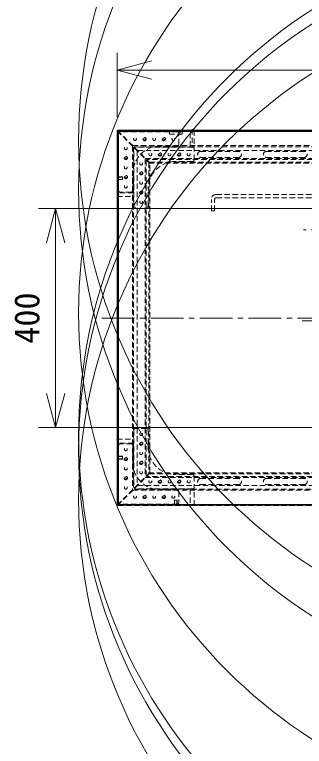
# Model space of a CAD drawing. Units: millimetres, scale not verified. Extents: x -62 to 108, y -56 to 71.
# Drawn here: x -45.9 to -24.7, y -11.2 to 42.2 of the extents above; entities that cross this region are included whole.
import ezdxf
from ezdxf.enums import TextEntityAlignment as Align

# ---------------------------------------------------------------- set-up
doc = ezdxf.new("R2010")
doc.units = ezdxf.units.MM
doc.header["$LTSCALE"] = 0.125
doc.linetypes.add('USER1', pattern=[28.575, 19.05, -3.175, 3.175, -3.175])
doc.linetypes.add('USER4', pattern=[4.7625, 3.175, -1.5875])
for name, color, linetype, lineweight in [('0-0_0', 7, 'Continuous', 18), ('0-5_SUNPO', 3, 'Continuous', 18), ('0-6_GAIKEI', 1, 'Continuous', 18)]:
    doc.layers.add(name, color=color, linetype=linetype, lineweight=lineweight)
doc.styles.add('ＭＳ ゴシック', font='')
doc.styles.get('ＭＳ ゴシック').set_extended_font_data('MS Gothic')

# ---------------------------------------------------------------- blocks, each defined once
blk = doc.blocks.new('_Open30')
at = {"layer": '0-0_0'}
blk.add_line((0, 0), (-1, 0), dxfattribs=at)
blk.add_lwpolyline([(-1, 0.26795), (0, 0), (-1, -0.26795)], dxfattribs=at)
blk = doc.blocks.new('D3')
at = {"layer": '0-5_SUNPO'}
for p, q in [((41.1772, 215.563), (20.3575, 215.563)), ((21.6075, 213.063), (21.6075, 202.063)), ((41.1772, 199.563), (20.3575, 199.563))]:
    blk.add_line(p, q, dxfattribs=at)
at = {"layer": '0-5_SUNPO', "xscale": 2.5, "yscale": 2.5}
for p, rotation in [((21.6075, 215.563), 90), ((21.6075, 199.563), 270)]:
    blk.add_blockref('_Open30', p, dxfattribs=dict(at, rotation=rotation))
at = {"layer": '0-5_SUNPO', "color": 7, "style": 'ＭＳ ゴシック'}
blk.add_text('400', height=1.833, rotation=90, dxfattribs=at).set_placement((20.9825, 205.688), align=Align.BOTTOM_LEFT)
blk = doc.blocks.new('D4')
at = {"layer": '0-5_SUNPO'}
for p, q in [((26.1123, 222.233), (26.1123, 226.9162)), ((74.6483, 222.233), (74.6483, 226.9162)), ((28.6123, 225.6662), (72.1483, 225.6662))]:
    blk.add_line(p, q, dxfattribs=at)
at = {"layer": '0-5_SUNPO', "xscale": 2.5, "yscale": 2.5, "rotation": 180}
blk.add_blockref('_Open30', (26.1123, 225.6662), dxfattribs=at)
at = {"layer": '0-5_SUNPO', "xscale": 2.5, "yscale": 2.5}
blk.add_blockref('_Open30', (74.6483, 225.6662), dxfattribs=at)
at = {"layer": '0-5_SUNPO', "color": 7, "style": 'ＭＳ ゴシック'}
blk.add_text('1213.4', height=1.833, dxfattribs=at).set_placement((46.6303, 226.2912), align=Align.BOTTOM_LEFT)

msp = doc.modelspace()

# ---------------------------------------------------------------- linework, layer by layer
at = {"layer": '0-6_GAIKEI', "color": 7}
for p, q in [((-38.3783, 6.4443), (-38.3783, 33.7345)), ((-38.3383, 33.7723), (10.1177, 33.7723)), ((-38.3803, 32.8545), (-38.3783, 32.8545)), ((10.1177, 6.4043), (-38.3405, 6.4043))]:
    msp.add_line(p, q, dxfattribs=at)
at = {"layer": '0-6_GAIKEI'}
for p, q in [((-38.3643, 33.7323), (-38.3783, 33.7323)), ((-38.3643, 33.7323), (-38.3643, 6.4443)), ((-38.3383, 33.7723), (-38.3383, 33.7583)), ((10.1177, 33.7583), (-38.3383, 33.7583)), ((-38.2883, 33.6703), (-38.2883, 6.4623)), ((-38.2843, 33.6703), (-38.2883, 33.6703)), ((-38.2843, 33.6703), (-38.2843, 6.4623)), ((-38.2803, 33.6743), (-38.2803, 6.4583)), ((-38.2803, 33.6743), (10.1037, 33.6743)), ((10.0997, 33.6823), (-38.2763, 33.6823)), ((-38.3783, 6.4443), (-38.3643, 6.4443)), ((-38.3383, 6.4183), (10.1177, 6.4183)), ((-38.3383, 6.4183), (-38.3383, 6.4043)), ((-38.2843, 6.4623), (-38.2883, 6.4623)), ((-38.2803, 6.4583), (10.1037, 6.4583)), ((-38.2763, 6.4543), (-38.2763, 6.4503)), ((-38.2763, 6.4503), (10.0997, 6.4503))]:
    msp.add_line(p, q, dxfattribs=at)
at = {"layer": '0-6_GAIKEI', "color": 8, "linetype": 'USER4'}
for p, q in [((-35.9895, 31.344), (-38.3612, 33.7158)), ((-38.3095, 33.664), (-38.3095, 6.4766)), ((10.0742, 33.6923), (-38.2812, 33.6923)), ((-33.9975, 33.6603), (-38.1575, 33.6603)), ((-34.5635, 33.4923), (-34.5635, 33.7723)), ((-33.6435, 33.4923), (-33.6435, 33.7723)), ((-33.0435, 32.5723), (-33.0435, 33.7723)), ((-32.9035, 33.8523), (-32.9035, 32.4923)), ((-32.7635, 33.7723), (-32.7635, 32.5723)), ((-38.2775, 29.3803), (-38.2775, 33.5403)), ((-34.5635, 33.4923), (-33.6435, 33.4923)), ((-33.8775, 32.7403), (-33.8775, 33.5403)), ((-37.2695, 32.624), (-37.2695, 7.5166)), ((-37.2412, 32.6523), (9.0342, 32.6523)), ((-33.9975, 32.6203), (-35.2375, 32.6203)), ((-37.1895, 32.544), (-37.1895, 7.5966)), ((8.9542, 32.5723), (-37.1612, 32.5723)), ((-37.1575, 28.2603), (-37.1575, 32.4203)), ((-32.8775, 32.5403), (-37.0375, 32.5403)), ((-36.9175, 32.272), (-36.9175, 7.8686)), ((-36.8892, 32.3003), (8.6822, 32.3003)), ((-32.7575, 31.6203), (-32.7575, 32.4203)), ((-29.5235, 32.2323), (-32.2835, 32.2323)), ((-24.7235, 32.2323), (-27.4835, 32.2323)), ((-36.3415, 31.696), (-36.3415, 8.4446)), ((-36.3132, 31.7243), (8.1062, 31.7243)), ((-36.2615, 8.5246), (-36.2615, 31.616)), ((8.0262, 31.6443), (-36.2332, 31.6443)), ((-29.5235, 31.7923), (-32.2835, 31.7923)), ((-24.7235, 31.7923), (-27.4835, 31.7923)), ((-36.0695, 31.424), (-36.0695, 8.7166)), ((7.8342, 31.4523), (-36.0412, 31.4523)), ((-35.9895, 8.7966), (-35.9895, 31.344)), ((-32.8775, 31.5003), (-34.1175, 31.5003)), ((-37.2375, 29.3803), (-37.2375, 30.6203)), ((-37.9895, 30.3703), (-38.3895, 30.3703)), ((-37.9895, 30.353), (-38.3895, 30.353)), ((-37.9895, 30.1876), (-38.3895, 30.1876)), ((-37.9895, 30.1703), (-38.3895, 30.1703)), ((-37.9895, 30.3703), (-37.9895, 30.1703)), ((-36.1175, 28.2603), (-36.1175, 29.5003)), ((-37.1895, 29.2103), (-38.3895, 29.2103)), ((-38.3895, 28.9303), (-37.1895, 28.9303)), ((-37.3575, 29.2603), (-38.1575, 29.2603)), ((-31.1435, 29.0863), (-17.2635, 29.0863)), ((-31.5035, 27.8863), (-31.5035, 28.7263)), ((-31.2635, 27.8863), (-31.2635, 28.7263)), ((-31.1435, 28.8463), (-17.6755, 28.8463)), ((-31.5035, 27.8863), (-31.2635, 27.8863)), ((-37.1575, 11.8803), (-37.1575, 7.7203)), ((-36.2375, 12.0003), (-37.0375, 12.0003)), ((-36.1175, 11.8803), (-36.1175, 10.6403)), ((-38.3895, 11.2103), (-37.1895, 11.2103)), ((-37.1895, 10.9303), (-38.3895, 10.9303)), ((-38.2775, 10.7603), (-38.2775, 6.6003)), ((-37.3575, 10.8803), (-38.1575, 10.8803)), ((-37.2375, 10.7603), (-37.2375, 9.5203)), ((-37.9895, 9.9703), (-38.3895, 9.9703)), ((-37.9895, 9.953), (-38.3895, 9.953)), ((-37.9895, 9.7876), (-38.3895, 9.7876)), ((-37.9895, 9.7703), (-38.3895, 9.7703)), ((-37.9895, 9.7703), (-37.9895, 9.9703)), ((7.8342, 8.6883), (-36.0412, 8.6883)), ((7.7542, 8.7683), (-35.9612, 8.7683)), ((-32.8775, 8.6403), (-34.1175, 8.6403)), ((-36.3132, 8.4163), (8.1062, 8.4163)), ((8.0262, 8.4963), (-36.2332, 8.4963)), ((-32.7575, 8.5203), (-32.7575, 7.7203)), ((-29.5235, 8.3483), (-32.2835, 8.3483)), ((-24.7235, 8.3483), (-27.4835, 8.3483)), ((-37.2412, 7.4883), (9.0342, 7.4883)), ((-14.1035, 7.5683), (-37.1612, 7.5683)), ((-32.8775, 7.6003), (-37.0375, 7.6003)), ((-36.8892, 7.8403), (8.6822, 7.8403)), ((-33.9975, 7.5203), (-35.2375, 7.5203)), ((-33.0435, 7.5683), (-33.0435, 6.3683)), ((-32.7635, 6.3683), (-32.7635, 7.5683)), ((-29.5235, 7.9083), (-32.2835, 7.9083)), ((-24.7235, 7.9083), (-27.4835, 7.9083)), ((-33.8775, 7.4003), (-33.8775, 6.6003)), ((-14.1035, 6.4483), (-38.2812, 6.4483)), ((-33.9975, 6.4803), (-38.1575, 6.4803)), ((-34.2035, 6.7683), (-34.0035, 6.7683)), ((-34.2035, 6.7683), (-34.2035, 6.3683)), ((-34.1862, 6.7683), (-34.1862, 6.3683)), ((-34.0208, 6.7683), (-34.0208, 6.3683)), ((-34.0035, 6.7683), (-34.0035, 6.3683))]:
    msp.add_line(p, q, dxfattribs=at)
at = {"layer": '0-6_GAIKEI', "color": 9, "linetype": 'USER1'}
for p, q in [((-21.8035, 26.5143), (-24.7784, 26.5143)), ((-39.4935, 20.0663), (11.1414, 20.0663)), ((-24.8809, 19.8682), (-21.3261, 19.8682))]:
    msp.add_line(p, q, dxfattribs=at)
at = {"layer": '0-6_GAIKEI', "color": 8, "linetype": 'USER4'}
for points in [[(-38.3612, 33.7158), (-38.3895, 33.6875), (-38.3895, 6.4532)], [(7.7542, 31.3723), (-35.9612, 31.3723), (-38.3329, 33.744), (-38.3046, 33.7723), (-14.1035, 33.7723)], [(-35.9895, 8.7966), (-38.3612, 6.4249), (-38.3895, 6.4532)], [(-35.9612, 8.7683), (-38.3329, 6.3966), (-38.3046, 6.3683), (-14.1035, 6.3683)]]:
    msp.add_lwpolyline(points, dxfattribs=at)
at = {"layer": '0-6_GAIKEI'}
for points in [[(10.0997, 33.6783), (-38.2763, 33.6783), (-38.2763, 33.6823)], [(-38.2763, 6.4543), (10.0997, 6.4543), (10.0997, 6.4503)]]:
    msp.add_lwpolyline(points, dxfattribs=at)
for centre, radius in [((-4.2551, 33.0274), 36.9375), ((-4.2551, 29.4359), 36.9375), ((-4.2551, 20.4474), 36.9375), ((-4.2551, 11.4474), 36.9375), ((-4.2551, 10.4074), 36.9375), ((-4.2551, 6.7994), 36.9375), ((-38.3379, 33.7301), 0.0283), ((-38.3384, 33.7323), 0.0259), ((-38.339, 33.7337), 0.0245), ((-38.3362, 6.4446), 0.0282), ((-38.3383, 6.4444), 0.0261)]:
    msp.add_circle(centre, radius, dxfattribs=at)
at = {"layer": '0-6_GAIKEI', "color": 8, "linetype": 'USER4'}
for centre, radius in [((-37.0775, 33.1323), 0.104), ((-36.3775, 33.1323), 0.122), ((-36.3775, 33.1323), 0.12), ((-36.3775, 33.1323), 0.08), ((-35.6775, 33.1323), 0.104), ((-34.9775, 33.1323), 0.122), ((-34.9775, 33.1323), 0.12), ((-34.9775, 33.1323), 0.08), ((-34.2775, 33.1323), 0.104), ((-37.7495, 32.4603), 0.104), ((-35.9575, 32.0123), 0.104), ((-35.2575, 32.0123), 0.122), ((-35.2575, 32.0123), 0.12), ((-35.2575, 32.0123), 0.08), ((-34.5575, 32.0123), 0.104), ((-33.8575, 32.0123), 0.122), ((-33.8575, 32.0123), 0.12), ((-33.8575, 32.0123), 0.08), ((-33.1575, 32.0123), 0.104), ((-37.7495, 31.7603), 0.122), ((-37.7495, 31.7603), 0.12), ((-37.7495, 31.7603), 0.08), ((-37.7495, 31.0603), 0.104), ((-36.6295, 31.3403), 0.104), ((-37.7495, 30.3603), 0.122), ((-37.7495, 30.3603), 0.12), ((-36.6295, 30.6403), 0.122), ((-36.6295, 30.6403), 0.12), ((-36.6295, 30.6403), 0.08), ((-37.7495, 30.3603), 0.08), ((-36.6295, 29.9403), 0.104), ((-37.7495, 29.6603), 0.104), ((-36.6295, 29.2403), 0.122), ((-36.6295, 29.2403), 0.12), ((-36.6295, 29.2403), 0.08), ((-36.6295, 28.5403), 0.104), ((-36.6295, 11.6003), 0.104), ((-36.6295, 10.9003), 0.122), ((-36.6295, 10.9003), 0.12), ((-36.6295, 10.9003), 0.08), ((-37.7495, 10.4803), 0.104), ((-36.6295, 10.2003), 0.104), ((-37.7495, 9.7803), 0.122), ((-37.7495, 9.7803), 0.12), ((-37.7495, 9.7803), 0.08), ((-36.6295, 9.5003), 0.122), ((-36.6295, 9.5003), 0.12), ((-37.7495, 9.0803), 0.104), ((-36.6295, 9.5003), 0.08), ((-36.6295, 8.8003), 0.104), ((-37.7495, 8.3803), 0.122), ((-37.7495, 8.3803), 0.12), ((-37.7495, 8.3803), 0.08), ((-35.9575, 8.1283), 0.104), ((-35.2575, 8.1283), 0.122), ((-35.2575, 8.1283), 0.12), ((-35.2575, 8.1283), 0.08), ((-34.5575, 8.1283), 0.104), ((-33.8575, 8.1283), 0.122), ((-33.8575, 8.1283), 0.12), ((-33.8575, 8.1283), 0.08), ((-33.1575, 8.1283), 0.104), ((-37.7495, 7.6803), 0.104), ((-37.0775, 7.0083), 0.104), ((-36.3775, 7.0083), 0.122), ((-36.3775, 7.0083), 0.12), ((-36.3775, 7.0083), 0.08), ((-35.6775, 7.0083), 0.104), ((-34.9775, 7.0083), 0.122), ((-34.9775, 7.0083), 0.12), ((-34.9775, 7.0083), 0.08), ((-34.2775, 7.0083), 0.104)]:
    msp.add_circle(centre, radius, dxfattribs=at)
at = {"layer": '0-6_GAIKEI', "color": 7}
for centre, start, end in [((-38.3383, 33.7323), 90, 180), ((-38.3383, 6.4443), 180, 270)]:
    msp.add_arc(centre, 0.04, start, end, dxfattribs=at)
at = {"layer": '0-6_GAIKEI'}
for centre, radius, start, end in [((-38.2763, 33.6703), 0.012, 89.99999, 180.00002), ((-38.2763, 33.6703), 0.008, 90, 180), ((-38.2763, 6.4623), 0.012, 179.99997, 270.00003), ((-38.2763, 6.4623), 0.008, 180, 270)]:
    msp.add_arc(centre, radius, start, end, dxfattribs=at)
at = {"layer": '0-6_GAIKEI', "color": 8, "linetype": 'USER4'}
for centre, radius, start, end in [((-38.1575, 33.5403), 0.12, 90, 180), ((-33.9975, 33.5403), 0.12, 0, 90), ((-35.2375, 30.6203), 2, 90, 180), ((-33.9975, 32.7403), 0.12, 270, 0), ((-37.0375, 32.4203), 0.12, 90, 180), ((-32.8775, 32.4203), 0.12, 0, 90), ((-32.2835, 32.0123), 0.22, 90, 270), ((-29.5235, 32.0123), 0.22, 270, 90), ((-27.4835, 32.0123), 0.22, 90, 270), ((-24.7235, 32.0123), 0.22, 270, 90), ((-32.8775, 31.6203), 0.12, 270, 0), ((-34.1175, 29.5003), 2, 90, 180), ((-38.1575, 29.3803), 0.12, 180, 270), ((-37.3575, 29.3803), 0.12, 270, 0), ((-31.1435, 28.7263), 0.36, 90, 180), ((-31.1435, 28.7263), 0.12, 90, 180), ((-37.0375, 28.2603), 0.12, 180, 270), ((-36.2375, 28.2603), 0.12, 270, 0), ((-37.0375, 11.8803), 0.12, 90, 180), ((-36.2375, 11.8803), 0.12, 0, 90), ((-38.1575, 10.7603), 0.12, 90, 180), ((-37.3575, 10.7603), 0.12, 0, 90), ((-34.1175, 10.6403), 2, 180, 270), ((-35.2375, 9.5203), 2, 180, 270), ((-32.8775, 8.5203), 0.12, 0, 90), ((-32.2835, 8.1283), 0.22, 90, 270), ((-29.5235, 8.1283), 0.22, 270, 90), ((-27.4835, 8.1283), 0.22, 90, 270), ((-24.7235, 8.1283), 0.22, 270, 90), ((-37.0375, 7.7203), 0.12, 180, 270), ((-33.9975, 7.4003), 0.12, 0, 90), ((-32.8775, 7.7203), 0.12, 270, 0), ((-38.1575, 6.6003), 0.12, 180, 270), ((-33.9975, 6.6003), 0.12, 270, 0)]:
    msp.add_arc(centre, radius, start, end, dxfattribs=at)

# ---------------------------------------------------------------- block references
at = {"layer": '0-5_SUNPO'}
for name in ['D4', 'D3']:
    msp.add_blockref(name, (-64.4907, -187.4967), dxfattribs=at)

doc.saveas('drawing.dxf')
